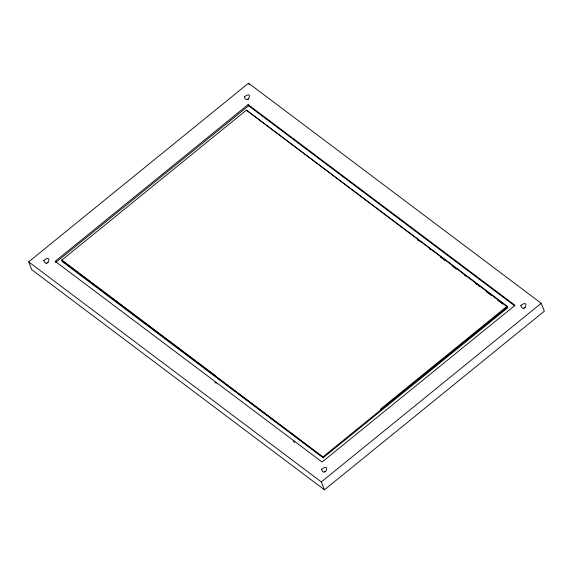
<?xml version="1.0" encoding="UTF-8"?>
<svg xmlns="http://www.w3.org/2000/svg" width="573" height="573" viewBox="0 0 573 573"><rect width="100%" height="100%" fill="white"/><g stroke="black" fill="none" stroke-linecap="round" stroke-linejoin="round"><path stroke-width="0.86" d="M28.65 261.847L248.546 83.2L541.22 303.282L544.35 311.153L324.454 489.8L31.78 269.718L28.65 261.847L321.324 481.929L324.454 489.8M248.116 104.594L55.187 261.338L322.098 462.039L515.027 305.302L248.116 104.594L248.589 105.776L514.783 305.946M55.66 262.513L248.589 105.776M246.39 110.145L61.762 260.142L62.385 261.718L323.129 457.784L507.757 307.787L507.134 306.211L246.39 110.145L507.449 306.999L322.814 456.996L323.129 457.784M507.134 306.211L380.787 408.857L381.102 409.645M321.324 481.929L541.22 303.282M46.162 263.344L48.146 262.541M523.808 308.038L525.197 307.629M324.554 471.837L325.944 471.429M247.321 99.373L248.711 98.964M417.746 240.101L419.178 241.176M429.177 248.696L430.61 249.771M440.608 257.291L442.041 258.366M443.466 259.44L444.899 260.514M452.04 265.886L456.323 269.109M464.18 275.019L465.613 276.093M475.611 283.614L477.044 284.688M478.469 285.762L479.902 286.837M486.327 291.671L491.326 295.432M497.758 300.266L502.757 304.027M214.803 382.191L216.236 383.265M293.312 441.217L294.737 442.292M248.546 83.2L249.169 84.775M43.799 260.429C46.893 269.468 53.375 253.065 43.799 260.429M321.589 469.316C324.69 478.362 331.173 461.96 321.589 469.316M520.85 305.516C523.944 314.556 530.426 298.153 520.85 305.516M244.356 96.844C247.414 105.905 253.961 89.51 244.356 96.844M216.322 376.368L61.762 260.142L322.814 456.996L216.637 377.149L216.322 376.368"/></g></svg>
